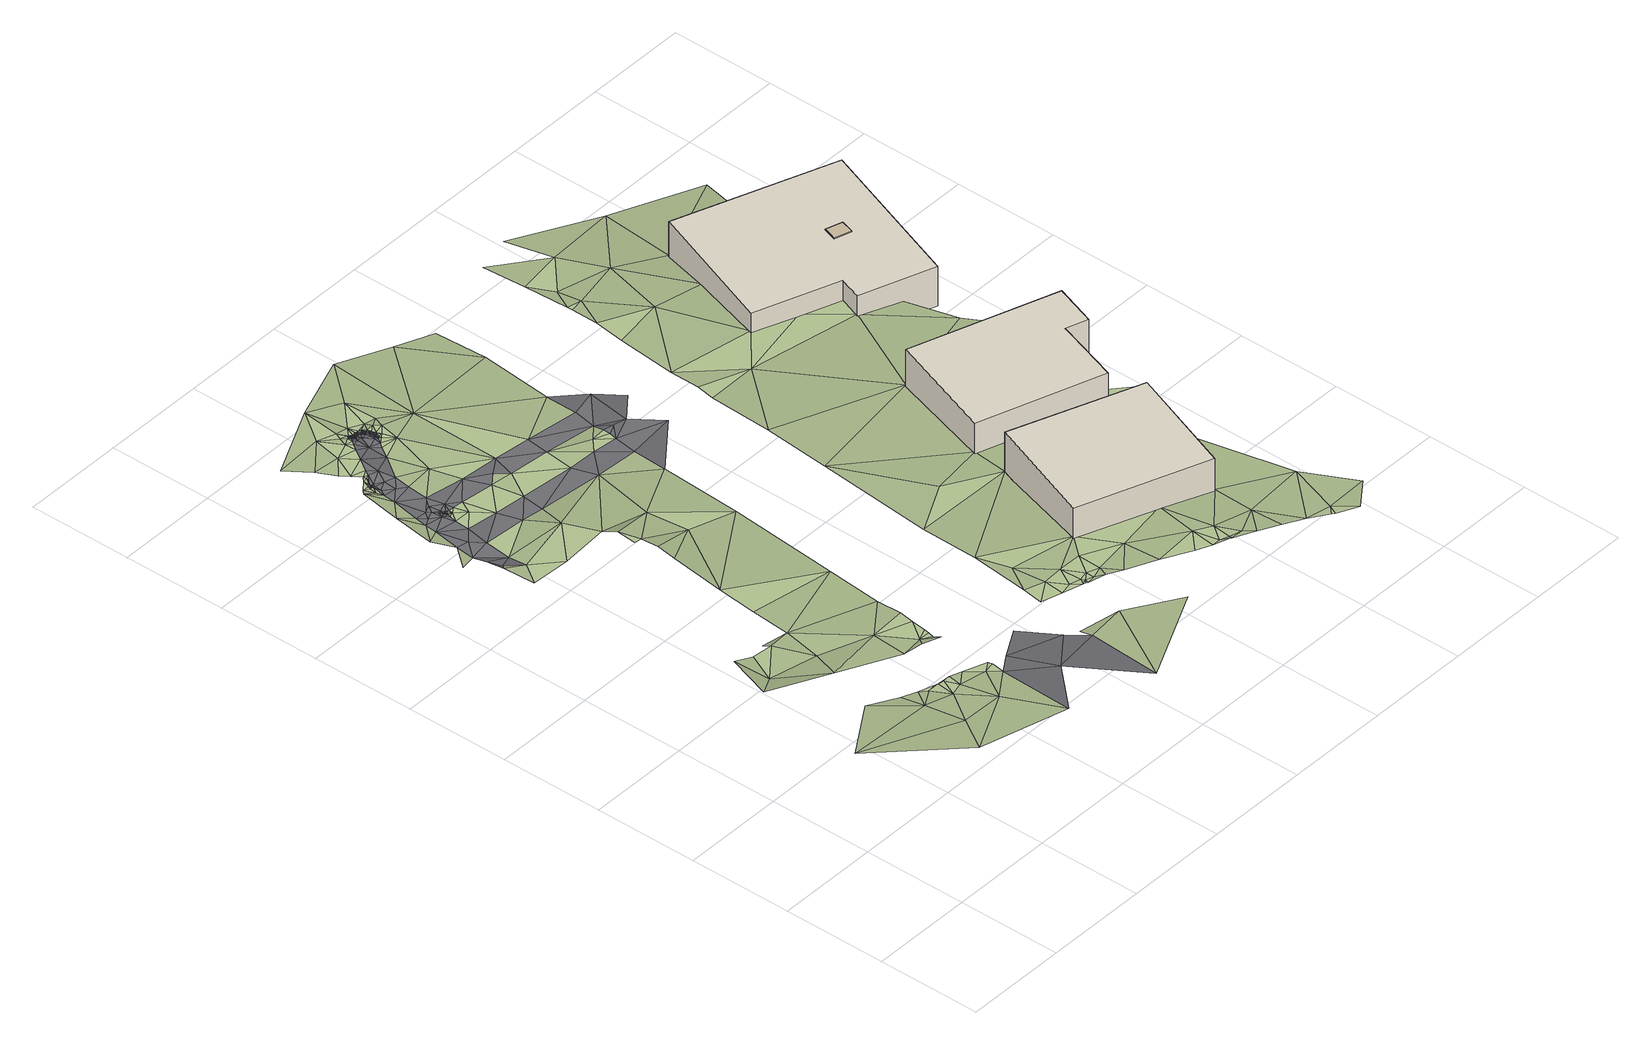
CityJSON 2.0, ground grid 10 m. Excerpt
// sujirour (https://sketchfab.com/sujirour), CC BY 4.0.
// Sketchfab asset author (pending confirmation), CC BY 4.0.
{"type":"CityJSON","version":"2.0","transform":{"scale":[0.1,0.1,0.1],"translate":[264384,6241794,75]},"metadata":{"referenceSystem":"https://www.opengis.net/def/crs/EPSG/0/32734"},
"CityObjects":{
"building1":{"type":"Building","attributes":{"address":"131 Upper Roodebloem Road University Estate Cape Town","building":"house","building:levels":1,"building_height":4.1,"roof_height":85.4,"ground_height":80.6,"plus_code":"4FRW3F62+VGJ"},"geometry":[{"type":"Solid","lod":"1","boundaries":[[[[0,1,2,3]],[[1,4,5,2]],[[4,6,7,5]],[[6,0,3,7]],[[3,2,5,7]],[[6,4,1,0]]]]}]},
"building2":{"type":"Building","attributes":{"address":"129 Upper Roodebloem Road University Estate Cape Town","building":"house","building:levels":1,"building_height":4.1,"roof_height":83.8,"ground_height":79.2,"plus_code":"4FRW3F62+WGP"},"geometry":[{"type":"Solid","lod":"1","boundaries":[[[[8,9,10,11]],[[9,12,13,10]],[[12,14,15,13]],[[14,16,17,15]],[[16,18,19,17]],[[18,8,11,19]],[[11,10,13,15,17,19]],[[18,16,14,12,9,8]]]]}]},
"building3":{"type":"Building","attributes":{"address":"127A Upper Roodebloem Road University Estate Cape Town","building":"house","building:levels":1,"building_height":4.1,"roof_height":81.6,"ground_height":76.2,"plus_code":"4FRW3F72+2GH"},"children":["building3-1"],"geometry":[{"type":"Solid","lod":"1","boundaries":[[[[20,21,22,23]],[[21,24,25,22]],[[24,26,27,25]],[[26,28,29,27]],[[28,30,31,29]],[[30,20,23,31]],[[23,22,25,27,29,31]],[[30,28,26,24,21,20]]]]}]},
"building3-1":{"type":"BuildingInstallation","parents":["building3"],"geometry":[{"type":"Solid","lod":"1","boundaries":[[[[32,33,34,35]],[[33,36,37,34]],[[36,38,39,37]],[[38,32,35,39]],[[35,34,37,39]],[[38,36,33,32]]]]}]},
"terrain1":{"type":"TINRelief","geometry":[{"type":"CompositeSurface","lod":"1","boundaries":[[[40,41,42]],[[42,43,44]],[[41,43,42]],[[45,46,47]],[[46,48,47]],[[40,49,41]],[[44,43,50]],[[51,45,47]],[[41,52,43]],[[49,40,53]],[[54,50,43]],[[47,55,51]],[[43,56,54]],[[41,49,52]],[[47,48,57]],[[52,56,43]],[[47,57,55]],[[54,56,58]],[[59,56,52]],[[56,59,58]],[[52,60,59]],[[52,49,61]],[[58,59,62]],[[52,61,60]],[[59,60,62]],[[60,63,62]],[[60,61,63]],[[55,64,65]],[[64,55,57]],[[49,66,61]],[[48,67,57]],[[53,68,49]],[[63,61,69]],[[66,69,61]],[[67,48,70]],[[68,66,49]],[[67,64,57]],[[71,69,66]],[[68,72,66]],[[73,74,75]],[[72,71,66]],[[73,75,76]],[[77,78,79]],[[70,80,81]],[[81,67,70]],[[82,75,74]],[[83,84,77]],[[80,85,81]],[[86,64,67]],[[87,84,88]],[[88,84,83]],[[89,67,81]],[[81,85,90]],[[64,91,92]],[[81,90,93]],[[94,81,93]],[[95,87,88]],[[81,94,89]],[[89,96,67]],[[97,75,98]],[[99,87,95]],[[99,100,87]],[[91,101,92]],[[98,75,82]],[[86,67,96]],[[102,97,103]],[[91,64,86]],[[104,100,99]],[[100,105,106]],[[100,104,105]],[[107,108,109]],[[110,109,111]],[[112,110,111]],[[113,112,114]],[[106,105,115]],[[114,116,113]],[[117,116,118]],[[114,118,116]],[[97,98,103]],[[114,112,111]],[[117,118,119]],[[114,119,118]],[[104,120,105]],[[121,122,101]],[[114,123,119]],[[106,115,124]],[[115,105,120]],[[111,123,114]],[[109,108,111]],[[106,124,125]],[[111,126,123]],[[120,127,115]],[[124,115,127]],[[82,128,98]],[[129,127,120]],[[129,130,127]],[[131,124,127]],[[125,124,132]],[[131,127,130]],[[108,107,133]],[[131,132,124]],[[111,134,126]],[[135,136,137]],[[132,131,138]],[[125,132,139]],[[132,138,140]],[[141,142,143]],[[111,108,134]],[[143,144,145]],[[132,140,139]],[[139,146,125]],[[140,147,139]],[[147,146,139]],[[148,145,144]],[[146,149,148]],[[122,121,150]],[[108,151,134]],[[149,146,147]],[[133,151,108]],[[137,150,121]],[[149,152,148]],[[143,145,141]],[[148,152,145]],[[153,154,155]],[[156,135,137]],[[98,157,103]],[[158,159,160]],[[135,156,128]],[[101,91,161]],[[133,162,151]],[[163,159,158]],[[161,121,101]],[[142,141,164]],[[145,152,165]],[[137,121,156]],[[141,145,166]],[[155,154,167]],[[168,158,160]],[[145,165,166]],[[162,133,169]],[[163,158,170]],[[128,171,98]],[[141,166,172]],[[165,173,166]],[[166,173,174]],[[141,172,175]],[[176,166,174]],[[172,166,176]],[[171,157,98]],[[177,176,174]],[[178,154,153]],[[176,179,172]],[[177,180,176]],[[181,180,177]],[[180,179,176]],[[172,179,175]],[[180,181,182]],[[175,164,141]],[[180,182,179]],[[183,179,182]],[[171,128,156]],[[175,179,184]],[[162,169,185]],[[183,186,179]],[[187,170,158]],[[184,179,186]],[[183,188,186]],[[188,189,186]],[[175,184,190]],[[189,191,186]],[[187,192,170]],[[186,193,184]],[[186,191,193]],[[161,156,121]],[[194,158,168]],[[193,191,195]],[[184,193,190]],[[196,193,195]],[[193,196,197]],[[193,197,190]],[[198,162,185]],[[199,197,196]],[[190,200,175]],[[190,197,201]],[[202,197,199]],[[197,202,201]],[[187,203,192]],[[202,204,201]],[[205,204,202]],[[200,164,175]],[[206,204,205]],[[200,190,201]],[[207,203,208]],[[209,201,204]],[[210,204,206]],[[206,211,210]],[[212,213,214]],[[215,210,211]],[[204,210,209]],[[200,201,209]],[[216,207,217]],[[210,215,218]],[[187,208,203]],[[187,158,194]],[[219,216,217]],[[208,217,207]],[[210,218,220]],[[217,221,219]],[[220,218,222]],[[209,210,223]],[[220,222,224]],[[221,217,225]],[[223,210,220]],[[221,225,226]],[[212,214,227]],[[209,223,200]],[[225,228,226]],[[224,229,220]],[[230,231,224]],[[230,232,231]],[[233,217,208]],[[234,228,235]],[[232,236,231]],[[224,231,229]],[[220,229,223]],[[237,234,235]],[[235,228,225]],[[235,238,237]],[[239,240,236]],[[239,241,240]],[[185,169,242]],[[217,233,225]],[[231,236,240]],[[238,243,241]],[[235,225,244]],[[238,235,243]],[[245,229,231]],[[243,240,241]],[[187,233,208]],[[231,240,245]],[[244,225,233]],[[244,243,235]],[[245,240,243]],[[200,223,246]],[[223,229,246]],[[229,245,246]],[[244,247,243]],[[245,243,247]],[[248,244,233]],[[187,248,233]],[[246,245,247]],[[212,249,213]],[[247,244,248]],[[227,250,212]],[[200,251,164]],[[252,213,249]],[[227,253,250]],[[156,161,254]],[[251,200,246]],[[246,247,255]],[[255,247,248]],[[171,156,254]],[[250,256,212]],[[187,194,257]],[[248,187,257]],[[253,258,250]],[[212,256,249]],[[251,246,255]],[[259,185,242]],[[260,261,253]],[[258,256,250]],[[253,261,258]],[[261,260,262]],[[248,257,255]],[[263,261,262]],[[264,258,261]],[[256,258,264]],[[263,264,261]],[[262,265,263]],[[251,255,257]],[[194,266,257]],[[164,251,267]],[[259,242,268]],[[264,263,269]],[[269,263,265]],[[270,252,249]],[[264,271,256]],[[270,249,256]],[[269,265,272]],[[264,269,271]],[[171,254,273]],[[257,267,251]],[[259,268,274]],[[270,256,271]],[[275,269,272]],[[275,271,269]],[[268,276,274]],[[277,259,274]],[[278,257,266]],[[272,279,275]],[[6,280,252]],[[271,275,270]],[[281,274,276]],[[274,281,282]],[[277,274,282]],[[270,6,252]],[[257,283,267]],[[284,280,285]],[[286,278,266]],[[287,275,279]],[[288,287,279]],[[257,278,289]],[[6,285,280]],[[290,270,275]],[[289,283,257]],[[287,288,291]],[[287,290,275]],[[287,291,292]],[[291,293,292]],[[293,294,292]],[[295,284,285]],[[293,296,294]],[[287,292,297]],[[297,292,294]],[[294,296,298]],[[298,297,294]],[[290,287,297]],[[296,299,298]],[[285,6,295]],[[289,300,283]],[[298,301,297]],[[301,298,299]],[[302,303,284]],[[304,290,297]],[[299,305,301]],[[304,297,301]],[[295,302,284]],[[306,301,305]],[[303,307,308]],[[295,6,309]],[[308,307,310]],[[311,309,6]],[[312,313,306]],[[307,314,310]],[[302,307,303]],[[315,301,306]],[[313,312,316]],[[304,301,315]],[[317,313,316]],[[313,315,306]],[[317,318,313]],[[309,311,319]],[[307,320,314]],[[321,322,314]],[[318,315,313]],[[304,315,4]],[[323,322,321]],[[321,314,320]],[[324,323,325]],[[311,326,319]],[[327,324,325]],[[326,311,4]],[[323,321,325]],[[325,328,327]],[[327,328,329]],[[330,307,302]],[[320,307,331]],[[328,325,332]],[[329,328,333]],[[321,332,325]],[[334,329,333]],[[330,331,307]],[[335,321,320]],[[326,4,336]],[[328,332,333]],[[337,326,336]],[[321,335,332]],[[330,302,338]],[[302,18,338]],[[330,339,331]],[[335,340,332]],[[341,333,332]],[[341,342,333]],[[330,338,343]],[[341,332,340]],[[344,341,340]],[[344,340,345]]]}]},
"road1":{"type":"Road","attributes":{"highway":"tertiary","name":"Upper Roodebloem Road","surface":"asphalt","lanes":2,"width":8.6},"geometry":[{"type":"MultiSurface","lod":"1","boundaries":[[[68,53,346]],[[68,346,347]],[[347,346,348]],[[155,346,153]],[[349,347,348]],[[348,346,155]]]}]},
"road2":{"type":"Road","attributes":{"highway":"service","surface":"asphalt","lanes":1,"width":2.2},"geometry":[{"type":"MultiSurface","lod":"1","boundaries":[[[350,73,76]],[[350,97,79]],[[79,97,102]],[[77,79,351]],[[350,76,97]],[[351,79,102]],[[76,75,97]]]}]},
"road3":{"type":"Road","attributes":{"highway":"service","surface":"paving_stones","lanes":1,"width":2.2},"geometry":[{"type":"MultiSurface","lod":"1","boundaries":[[[116,352,353]],[[354,99,95]],[[107,109,83]],[[160,99,354]],[[120,355,129]],[[129,355,356]],[[130,129,356]],[[112,113,353]],[[351,107,83]],[[357,355,120]],[[131,356,138]],[[182,181,358]],[[177,359,181]],[[360,170,192]],[[181,359,358]],[[211,361,215]],[[361,362,363]],[[358,183,182]],[[183,358,364]],[[364,365,189]],[[205,202,366]],[[356,131,130]],[[189,188,364]],[[367,199,196]],[[199,367,202]],[[195,365,367]],[[195,191,365]],[[367,196,195]],[[368,369,228]],[[218,363,222]],[[232,230,370]],[[361,218,215]],[[224,222,363]],[[370,224,363]],[[363,218,361]],[[369,371,221]],[[368,228,234]],[[368,234,237]],[[236,232,370]],[[236,370,372]],[[369,368,373]],[[372,239,236]],[[360,192,203]],[[147,140,374]],[[375,376,377]],[[376,109,110]],[[378,353,352]],[[379,380,378]],[[113,116,353]],[[353,376,112]],[[112,376,110]],[[381,378,352]],[[378,381,379]],[[117,381,352]],[[377,354,375]],[[117,352,116]],[[95,88,375]],[[376,83,109]],[[140,138,374]],[[355,382,374]],[[383,152,149]],[[355,374,356]],[[138,356,374]],[[359,384,358]],[[371,385,207]],[[359,174,386]],[[183,364,188]],[[170,360,152]],[[216,371,207]],[[371,216,219]],[[386,387,384]],[[371,369,385]],[[358,387,364]],[[366,362,361]],[[387,358,384]],[[367,365,388]],[[219,221,371]],[[369,221,226]],[[241,239,372]],[[362,366,389]],[[211,206,361]],[[366,206,205]],[[364,387,388]],[[372,373,368]],[[362,390,363]],[[372,370,390]],[[189,365,191]],[[364,388,365]],[[388,387,389]],[[206,366,361]],[[388,366,367]],[[202,367,366]],[[228,369,226]],[[385,369,373]],[[237,238,368]],[[238,241,372]],[[224,370,230]],[[363,390,370]],[[373,372,390]],[[238,372,368]],[[380,377,376]],[[77,351,83]],[[383,149,147]],[[174,359,177]],[[389,390,362]],[[384,359,386]],[[360,173,165]],[[373,389,385]],[[174,173,386]],[[389,386,360]],[[389,366,388]],[[385,389,360]],[[389,387,386]],[[373,390,389]],[[382,357,391]],[[203,385,360]],[[383,147,374]],[[120,104,357]],[[207,385,203]],[[374,382,383]],[[159,391,99]],[[357,104,391]],[[357,382,355]],[[163,383,382]],[[376,378,380]],[[353,378,376]],[[88,83,376]],[[99,160,159]],[[163,382,391]],[[173,360,386]],[[360,165,152]],[[163,170,383]],[[152,383,170]],[[95,375,354]],[[376,375,88]],[[99,391,104]],[[391,159,163]]]}]},
"road4":{"type":"Road","attributes":{"highway":"service","surface":"asphalt","lanes":1,"width":2.2,"oneway":"yes"},"geometry":[{"type":"MultiSurface","lod":"1","boundaries":[[[102,107,351]],[[133,107,102]],[[169,133,103]],[[169,157,242]],[[276,392,393]],[[254,394,273]],[[273,394,276]],[[242,171,268]],[[282,281,393]],[[276,268,273]],[[392,276,394]],[[169,103,157]],[[273,268,171]],[[276,393,281]],[[133,102,103]],[[157,171,242]]]}]},
"road5":{"type":"Road","attributes":{"highway":"service","surface":"paving_stones","lanes":1,"width":2.2,"oneway":"yes"},"geometry":[{"type":"MultiSurface","lod":"1","boundaries":[[[160,395,168]],[[396,397,398]],[[198,168,162]],[[377,399,354]],[[393,277,282]],[[259,277,266]],[[259,266,194]],[[400,278,286]],[[277,286,266]],[[185,259,194]],[[286,277,400]],[[400,392,401]],[[400,277,392]],[[198,194,168]],[[185,194,198]],[[162,168,151]],[[380,398,377]],[[399,395,160]],[[381,396,379]],[[398,397,395]],[[396,117,119]],[[398,379,396]],[[123,397,119]],[[126,397,123]],[[396,381,117]],[[119,397,396]],[[395,126,134]],[[398,380,379]],[[397,126,395]],[[399,160,354]],[[134,151,395]],[[168,395,151]],[[377,398,399]],[[395,399,398]],[[392,277,393]]]}]}
},
"vertices":[
[355,184,56],[478,139,56],[478,139,97],[355,184,97],[517,244,56],[517,244,97],[394,290,56],[394,290,97],
[436,431,42],[400,327,42],[400,327,83],[436,431,83],[519,287,42],[519,287,83],[540,350,42],[540,350,83],[561,343,42],[561,343,83],[575,384,42],[575,384,83],
[616,652,12],[465,707,12],[465,707,53],[616,652,53],[418,580,12],[418,580,53],[499,551,12],[499,551,53],[491,529,12],[491,529,53],[562,504,12],[562,504,53],
[550,585,54],[554,598,54],[554,598,55],[550,585,55],[538,603,54],[538,603,55],[534,590,54],[534,590,55],
[77,47,92],[103,84,85],[7,119,91],[101,125,80],[70,162,79],[48,282,76],[28,234,82],[55,251,70],[88,210,77],[144,83,85],[100,150,76],[68,279,70],[127,117,80],[165,27,89],[114,144,76],[88,277,70],[121,138,76],[106,244,66],[129,139,76],[129,135,80],[135,134,80],[140,121,80],[131,138,76],[142,134,80],[113,281,66],[89,287,64],[167,117,79],[152,223,70],[176,106,79],[154,131,79],[148,187,72],[177,123,79],[178,119,79],[46,524,47],[54,499,40],[67,519,40],[54,533,40],[52,579,36],[30,554,42],[50,561,36],[164,182,75],[172,191,70],[92,497,40],[55,604,37],[36,594,44],[181,176,75],[192,253,65],[41,634,44],[56,616,37],[186,211,70],[182,186,70],[200,310,61],[118,321,64],[183,191,70],[184,196,70],[58,628,37],[188,225,70],[69,539,36],[119,526,48],[61,653,39],[47,674,45],[122,360,64],[72,565,36],[112,561,37],[62,665,39],[60,672,39],[56,682,39],[75,587,37],[92,601,37],[76,601,37],[77,608,37],[82,610,37],[78,611,37],[78,613,37],[79,613,37],[61,679,39],[78,614,37],[78,615,37],[79,614,37],[79,615,37],[64,678,39],[175,439,52],[129,414,64],[81,615,37],[62,682,39],[61,686,43],[83,614,37],[62,680,39],[132,494,48],[64,679,39],[64,680,39],[64,681,39],[64,683,39],[105,583,37],[88,614,37],[129,474,60],[127,455,60],[134,454,60],[65,682,39],[65,686,43],[65,683,39],[76,749,42],[26,744,45],[42,722,45],[53,706,43],[70,721,43],[65,690,43],[69,688,43],[59,698,43],[73,694,43],[132,434,64],[98,613,37],[81,706,43],[247,4,87],[296,85,79],[258,81,79],[170,479,52],[133,558,37],[113,661,37],[83,657,39],[81,637,39],[217,424,53],[130,609,37],[85,673,39],[98,780,42],[88,717,43],[87,728,43],[260,96,74],[121,632,37],[136,580,37],[100,695,39],[195,551,38],[91,737,42],[92,723,43],[94,726,43],[94,743,42],[94,731,43],[96,729,43],[352,60,72],[97,734,43],[96,731,43],[97,730,43],[98,731,43],[99,732,43],[100,736,37],[151,606,38],[100,734,39],[125,705,39],[100,732,39],[101,733,39],[103,738,37],[102,733,39],[107,706,39],[102,735,39],[157,628,38],[103,733,39],[104,734,39],[104,735,39],[142,618,37],[105,734,39],[110,745,37],[106,736,37],[106,734,39],[111,711,39],[108,735,39],[107,733,39],[108,733,39],[114,716,39],[117,715,39],[110,736,37],[110,734,39],[109,733,39],[295,163,69],[276,169,69],[273,149,69],[110,732,39],[115,717,39],[117,717,39],[111,732,39],[115,718,39],[113,733,39],[116,719,39],[112,731,39],[113,736,37],[113,730,39],[118,721,39],[116,720,39],[293,143,69],[116,722,39],[114,733,39],[114,730,39],[115,730,39],[114,729,39],[121,718,39],[116,723,39],[118,723,39],[115,728,39],[116,724,39],[116,725,39],[115,727,39],[117,728,39],[116,726,39],[187,574,38],[118,726,39],[119,722,39],[117,730,39],[123,738,37],[124,730,39],[129,725,39],[294,197,66],[305,146,69],[133,768,37],[285,229,66],[313,138,69],[229,510,45],[134,736,37],[315,164,69],[161,718,35],[316,143,69],[190,602,38],[315,137,69],[318,140,69],[317,136,69],[325,137,69],[325,145,69],[332,130,71],[193,624,38],[169,810,33],[212,571,41],[337,141,69],[355,184,68],[338,164,69],[346,123,71],[234,546,41],[224,582,41],[375,147,68],[237,568,41],[241,596,37],[249,652,33],[375,110,71],[293,290,58],[239,576,41],[239,583,41],[226,795,24],[311,410,50],[344,317,57],[245,618,37],[421,114,70],[403,96,70],[260,726,28],[430,157,67],[418,90,70],[426,90,70],[432,83,72],[435,87,70],[400,327,53],[433,82,72],[437,105,70],[445,82,72],[452,72,73],[262,781,23],[473,96,69],[436,431,46],[320,478,46],[478,139,65],[471,62,73],[490,52,73],[380,547,36],[330,545,38],[443,313,53],[333,563,38],[456,267,58],[509,42,71],[516,49,71],[337,595,34],[536,102,67],[512,40,71],[529,28,74],[559,51,70],[481,300,51],[418,580,35],[396,663,30],[346,655,30],[350,685,30],[355,715,25],[368,717,25],[519,287,46],[355,720,25],[369,743,20],[357,767,20],[491,529,34],[461,565,34],[418,729,22],[403,775,18],[359,813,15],[446,655,27],[557,288,45],[527,312,46],[541,463,34],[499,551,34],[465,707,18],[482,788,6],[395,822,15],[529,516,32],[568,754,3],[540,680,20],
[209,73,82],[193,117,79],[245,101,77],[223,135,77],
[48,544,42],[63,577,36],
[77,615,37],[77,614,37],[69,627,37],[66,678,39],[66,680,39],[65,671,39],[100,730,39],[98,728,43],[101,714,39],[109,731,39],[109,730,39],[111,729,39],[101,731,39],[103,732,39],[106,731,39],[105,732,39],[115,723,39],[114,720,39],[113,728,39],[114,719,39],[114,726,39],[113,722,39],[67,681,39],[64,620,37],[73,613,37],[72,623,37],[76,615,37],[77,617,37],[75,619,37],[77,616,37],[75,676,39],[79,686,43],[99,728,43],[112,718,39],[98,724,43],[102,728,39],[104,731,39],[106,727,39],[112,727,39],[74,663,39],
[262,579,40],[249,581,41],[283,552,40],
[87,622,37],[78,616,37],[80,616,37],[78,619,37],[76,630,37],[272,625,36],[290,601,36]
]}
